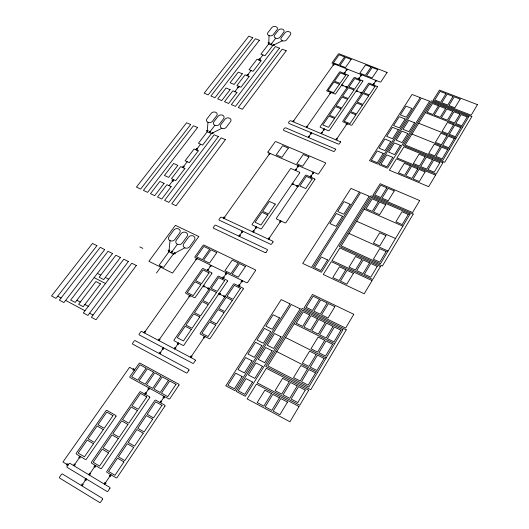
<?xml version="1.0" encoding="UTF-8"?>
<svg xmlns="http://www.w3.org/2000/svg" width="529" height="529" viewBox="0 0 529 529"><rect width="100%" height="100%" fill="white"/><g stroke="black" fill="none" stroke-linecap="round" stroke-linejoin="round"><path stroke-width="0.79" d="M373.269 84.7L373.276 83.642L374.406 84.078L373.269 84.7L376.086 80.501L376.099 81.559L374.968 81.122L376.099 80.507M358.649 79L358.662 77.948L359.78 78.385L358.649 79L361.492 74.84M347.07 69.246L347.044 70.278L345.94 69.854L347.07 69.246L344.194 73.366L344.214 72.321L345.318 72.751L344.194 73.366M347.11 123.581L347.084 124.705L345.94 124.236L347.11 123.581L336.239 139.709L336.279 138.572L337.436 139.048L336.246 139.716M333.885 64.128L333.852 65.16L332.761 64.73L333.885 64.128L293.013 121.71L293.079 120.592L294.197 121.062L293.013 121.71M330.751 92.615L330.711 93.686L329.6 93.236L330.751 92.615L306.509 127.33L306.562 126.206L307.693 126.676L306.509 127.33M324.35 129.01L324.31 130.141L323.173 129.671L324.35 129.01L321.288 133.487L321.328 132.349L322.472 132.825L321.288 133.487M268.725 43.94L269.545 42.796L267.998 42.816L268.725 43.94L272.746 45.507L274.472 45.335L273.652 44.396L264.936 55.763L260.896 54.17L268.725 43.94L269.056 35.608A3.068 2.228 -4.1 0 1 267.932 32.593L271.747 27.653A3.062 2.215 -3.9 0 1 275.92 26.695A3.062 2.215 -3.9 0 1 277.057 29.684L273.248 34.643A3.068 2.228 -4.1 0 1 269.063 35.608M313.637 172.236L313.585 173.433L312.414 172.923L313.637 172.236L310.444 176.97L310.497 175.767L311.674 176.276L310.444 176.97M311.469 132.832L311.422 133.963L310.285 133.487L311.469 132.832L308.361 137.322L308.414 136.178L309.558 136.661L308.361 137.322M295.288 170.378L295.354 169.181L296.511 169.683L295.288 170.378L298.495 165.683M280.839 220.93L280.76 222.213L279.57 221.664L280.839 220.93L268.514 239.214L268.613 237.911L269.816 238.473L268.52 239.22M269.896 153.304L269.81 154.468L268.679 153.979L269.896 153.304L223.727 218.305L223.86 217.042L225.017 217.578L223.727 218.305M270.736 44.72L270.835 43.451L272.177 43.973L270.736 44.72L275.728 38.187A3.081 2.242 -3.7 0 0 279.927 37.222L283.716 32.236A3.068 2.228 -3.6 0 0 282.565 29.234A3.068 2.228 -3.6 0 0 278.386 30.193L274.584 35.159A3.081 2.242 -3.7 0 0 275.728 38.187M256.486 226.908L256.386 228.197L255.203 227.649L256.486 226.908L253.014 231.973L253.12 230.684L254.304 231.239L253.014 231.973M207.223 131.747L208.142 130.458L206.515 130.465L207.223 131.747L211.388 133.559L213.22 133.381L212.4 132.303L202.627 145.118L198.441 143.273L207.223 131.747L207.99 122.311A3.253 2.513 -7.8 0 1 206.951 118.886L211.23 113.325A3.24 2.5 -7.5 0 1 215.673 112.28A3.24 2.5 -7.5 0 1 216.725 115.672L212.46 121.253A3.253 2.513 -7.8 0 1 207.99 122.311M242.355 280.608L242.236 281.99L241.019 281.395L242.355 280.608L238.711 286.024L238.83 284.642L240.047 285.237L238.711 286.024M242.659 231.14L242.547 232.429L241.369 231.881L242.659 231.14L239.134 236.225L239.253 234.929L240.431 235.484L239.134 236.225M259.045 60.041L259.157 58.739L260.506 59.274L259.045 60.041L262.92 54.963M247.103 75.687L247.228 74.358L248.584 74.906L247.103 75.687L251.057 70.502M226.624 272.931L226.491 274.293L225.288 273.705L226.624 272.931L222.954 278.287L223.086 276.918L224.289 277.507L222.954 278.287M168.916 251.751L169.948 250.243L168.189 250.23L168.916 251.751L173.36 253.933L175.344 253.741L174.491 252.472L163.547 267.462L159.084 265.234L168.916 251.751L170.027 240.655A3.531 2.943 -12.8 0 1 169.016 236.615L173.79 230.128A3.518 2.923 -12.2 0 1 178.617 228.951A3.518 2.923 -12.2 0 1 179.648 232.945L174.887 239.465A3.531 2.943 -12.8 0 1 170.034 240.655M238.943 86.372L238.804 87.728L237.442 87.166L238.943 86.372L234.896 91.669M211.091 265.346L210.945 266.695L209.755 266.113L211.091 265.346L207.388 270.643L207.54 269.294L208.724 269.876L207.388 270.643M204.829 336.418L204.67 337.899L203.427 337.251L204.829 336.418L190.678 357.432L190.857 355.924L192.106 356.586L190.685 357.439M190.063 295.48L189.898 296.875L188.701 296.273L190.063 295.48L158.674 340.478L158.865 339.003L160.082 339.644L158.667 340.478M209.305 132.653L209.477 131.212L210.866 131.814L209.305 132.653L214.9 125.287A3.267 2.533 -7.4 0 0 219.383 124.229L223.628 118.615A3.253 2.513 -7.1 0 0 222.557 115.21A3.253 2.513 -7.1 0 0 218.1 116.261L213.842 121.849A3.267 2.533 -7.4 0 0 214.9 125.287M178.557 343.076L178.372 344.564L177.149 343.916L178.557 343.076L174.57 348.895L174.755 347.408L175.985 348.056L174.57 348.895M164.42 396.472L164.215 398.053L162.952 397.358L164.42 396.472L160.247 402.668L160.452 401.075L161.715 401.776L160.247 402.668M196.186 149.919L196.371 148.444L197.767 149.066L196.186 149.919L200.531 144.199M163.593 347.824L163.395 349.319L162.172 348.664L163.593 347.824L159.546 353.67L159.745 352.175L160.968 352.83L159.546 353.67M171.138 252.842L171.363 251.149L172.844 251.877L171.138 252.842L177.394 244.239A3.544 2.962 -12.3 0 0 182.267 243.042L187.015 236.489A3.524 2.943 -11.7 0 0 185.957 232.476A3.524 2.943 -11.7 0 0 181.116 233.653L176.355 240.179A3.544 2.962 -12.3 0 0 177.4 244.239M182.769 167.581L182.968 166.073L184.376 166.708L182.769 167.581L187.213 161.729M149.257 388.107L149.046 389.675L147.803 388.987L149.257 388.107L145.065 394.237L145.283 392.663L146.533 393.358L145.065 394.237M173.591 179.662L173.38 181.202L171.965 180.548L173.591 179.662L169.042 185.653M144.172 332.801L144.384 331.339L145.587 331.974L144.172 332.801L196.914 258.423M110.878 474.698L110.614 476.424L109.331 475.657L110.878 474.698L104.491 484.194L104.755 482.448L106.045 483.222L104.484 484.194M95.471 465.5L95.194 467.206L93.924 466.452L95.471 465.5L89.044 474.89L89.322 473.164L90.598 473.931L89.037 474.89M86.287 478.937L85.996 480.669L84.719 479.896L86.287 478.937L81.651 485.708L81.942 483.956L83.218 484.736L81.651 485.708M80.256 456.421L79.972 458.114L78.715 457.36L80.256 456.421L73.795 465.705L74.086 463.999L75.343 464.753L73.795 465.705M266.027 252.34L267.423 250.263A0.701 0.595 -4.2 0 0 267.165 249.463L215.72 225.222A0.681 0.569 -8.8 0 0 214.787 225.447L213.359 227.45A0.681 0.569 -8.9 0 0 213.571 228.237L265.069 252.591A0.701 0.595 -4.3 0 0 266.021 252.353M156.439 273.043L161.312 266.345M173.36 253.933L184.806 247.843A3.551 2.982 -11.7 0 0 189.693 246.64L194.421 240.06A3.538 2.956 -11.1 0 0 193.343 236.02A3.538 2.956 -11.1 0 0 188.489 237.204L183.748 243.763A3.551 2.982 -11.7 0 0 184.813 247.843M211.388 133.559L221.843 128.282A3.273 2.546 -7 0 0 226.339 127.218L230.571 121.584A3.26 2.526 -6.7 0 0 229.48 118.159A3.26 2.526 -6.7 0 0 225.01 119.21L220.772 124.824A3.273 2.546 -7 0 0 221.849 128.282M272.746 45.507L282.433 40.779A3.088 2.255 -3.4 0 0 286.639 39.807L290.421 34.802A3.081 2.235 -3.2 0 0 289.244 31.786A3.081 2.235 -3.2 0 0 285.058 32.752L281.269 37.738A3.088 2.255 -3.4 0 0 282.433 40.779M341.674 85.103L343.076 85.123L342.494 85.963L341.674 85.103L347.255 87.305L346.429 86.445L345.847 87.285L347.255 87.305M356.262 90.862L357.677 90.882L357.101 91.729L356.262 90.862L361.909 93.091L361.069 92.218L360.487 93.071L361.909 93.091M292.167 183.814L293.668 183.847L293.013 184.806L292.167 183.814L298.025 186.393L297.179 185.395L296.524 186.353L298.025 186.393M203.202 285.891L204.776 285.951L204.029 287.035L203.202 285.891L209.213 288.887L208.38 287.743L207.632 288.834L209.213 288.887M224.997 296.749L223.403 296.69L224.151 295.592L224.997 296.749L218.9 293.727M68.01 465.044L66.29 464.951L67.223 463.622L68.01 465.044L62.951 461.996L129.565 367.298L134.511 370.002M425.362 112.637L462.525 127.231M418.71 123.27L456.044 138.115M411.959 134.049L449.471 149.152M364.183 209.193L402.867 226.154M356.639 221.234L395.507 238.5M348.981 233.454L388.028 251.044M139.801 246.878L142.823 248.379M294.223 323.708L334.619 343.711M285.574 337.542L326.162 357.935M276.779 351.606L317.559 372.383M97.376 273.381L100.768 275.126M105.304 277.467L108.716 279.219M94.136 277.626L105.489 283.498M76.877 300.254L80.296 302.072M84.865 304.499L88.303 306.324M57.707 296.187L61.086 297.992M65.596 300.399L84.977 310.741M89.58 313.201L93.044 315.053M361.505 74.84L361.492 75.892L360.375 75.455L361.505 74.84M387.102 72.453L380.9 81.836L380.219 82.081L331.921 63.037L338.315 53.991L338.983 53.753L387.102 72.453M377.587 86.67L351.97 125.056L351.124 125.228L342.891 121.822L342.805 121.26L368.534 83.284L369.321 83.159L377.587 86.67M298.501 165.683L298.442 166.873L297.285 166.37L298.501 165.683M362.954 80.97L329.243 130.518L328.443 130.709L320.217 127.264L320.138 126.702L353.967 77.657L354.78 77.499L362.954 80.97M348.426 75.303L335.379 94.122L326.618 90.876L339.605 71.957L340.345 71.865L348.426 75.303M340.643 141.858L339.32 143.954L338.514 144.146L288.9 123.416C287.882 122.622 289.614 120.467 290.778 120.777L340.643 141.858M335.75 149.165L334.381 151.32L333.607 151.473L283.855 130.504C282.83 129.698 284.576 127.535 285.753 127.839L335.75 149.165M196.92 258.43L196.768 259.759L195.591 259.184L196.92 258.43M267.879 152.054L268.203 152.57L317.744 174.008A0.668 0.536 -0.4 0 0 318.643 173.79L325.58 163.441A0.661 0.529 0 0 0 325.302 162.727L275.86 141.613L275.12 141.825L267.879 152.054M413.235 214.073L382.374 266.021L339.307 246.342L371.008 195.816L413.235 214.073M299.03 406.51L289.958 421.778L247.175 398.919L256.453 384.094L299.03 406.51M308.691 390.25L299.778 405.247L257.22 382.864L266.332 368.303L308.691 390.25M353.802 314.312L345.635 328.053L304.149 307.845L312.507 294.481L353.802 314.312M471.868 116.559L444.71 162.297L403.343 145.409L431.294 100.834L471.868 116.559M346.27 329.851L310.768 389.708L265.783 366.425L302.171 308.347L346.27 329.851M439.883 162.667L434.23 172.156L428.054 169.604L433.734 160.155L439.883 162.667M447.693 149.588L442.132 158.912L435.989 156.405L441.576 147.122L447.693 149.588M454.279 138.545L448.797 147.736L442.687 145.277L448.195 136.118L454.279 138.545M460.779 127.654L455.37 136.72L449.286 134.3L454.715 125.274L460.779 127.654M467.18 116.929L461.85 125.856L455.793 123.482L461.149 114.581L467.18 116.929M410.114 213.987L380.437 263.773L341.205 245.866L371.616 197.33L410.114 213.987M305.259 390.091L297.827 402.569L291.102 399.038L298.561 386.62L305.259 390.091M315.502 372.919L308.209 385.152L301.517 381.7L308.837 369.52L315.502 372.919M324.118 358.457L316.944 370.492L310.292 367.106L317.493 355.124L324.118 358.457M332.596 344.234L325.54 356.07L318.914 352.75L326.003 340.96L332.596 344.234M340.941 330.235L333.997 341.886L327.405 338.626L334.374 327.028L340.941 330.235M468.919 116.506L442.799 160.353L405.115 144.979L431.929 102.157L468.919 116.506M342.944 329.726L308.817 387.083L267.839 365.896L302.74 310.093L342.944 329.726M372.079 280.575L364.223 293.774L323.265 274.498L331.313 261.65L372.079 280.575M380.45 266.504L372.727 279.484L331.981 260.585L339.896 247.956L380.45 266.504M419.689 200.564L412.574 212.526L372.846 195.366L380.153 183.708L419.689 200.564M435.565 175.092L428.682 186.677L389.344 170.166L396.419 158.872L435.565 175.092M442.918 162.74L436.141 174.134L397.001 157.94L403.964 146.817L442.918 162.74M477.462 104.643L471.18 115.203L433.013 100.424L439.467 90.115L477.462 104.643M377.237 266.398L370.789 277.196L364.355 274.214L370.829 263.462L377.237 266.398M386.124 251.52L379.796 262.119L373.395 259.203L379.749 248.643L386.124 251.52M408.256 214.45L402.212 224.58L395.904 221.816L401.974 211.732L408.256 214.45M369.553 262.88L363.073 273.619L356.678 270.656L363.178 259.964L369.553 262.88M386.005 235.59L379.743 245.978L373.408 243.128L379.696 232.786L386.005 235.59M425.098 171.945L419.318 181.54L413.149 178.947L418.948 169.392L425.098 171.945M432.504 159.652L426.817 169.095L420.674 166.549L426.387 157.146L432.504 159.652M440.353 146.626L434.765 155.91L428.655 153.417L434.269 144.172L440.353 146.626M446.979 135.636L441.464 144.781L435.387 142.341L440.921 133.222L446.979 135.636M453.505 124.798L448.07 133.817L442.019 131.417L447.481 122.43L453.505 124.798M459.946 114.119L454.583 123.006L448.566 120.645L453.942 111.784L459.946 114.119M287.498 402.086L279.894 414.723L273.176 411.132L280.806 398.562L287.498 402.086M297.225 385.925L289.76 398.33L283.075 394.819L290.566 382.474L297.225 385.925M307.508 368.845L300.188 381.012L293.535 377.58L300.889 365.466L307.508 368.845M316.17 354.456L308.962 366.432L302.35 363.059L309.577 351.144L316.17 354.456M324.687 340.312L317.598 352.083L311.012 348.783L318.127 337.059L324.687 340.312M333.065 326.386L326.089 337.971L319.536 334.731L326.538 323.199L333.065 326.386M279.471 397.854L271.833 410.418L265.155 406.854L272.819 394.35L279.471 397.854M289.244 381.779L281.739 394.118L275.1 390.633L282.625 378.347L289.244 381.779M325.236 322.564L318.233 334.09L311.72 330.863L318.749 319.39L325.236 322.564M334.89 306.681L328.013 317.995L321.539 314.841L328.443 303.58L334.89 306.681M353.432 273.301L346.812 284.166L340.418 281.163L347.064 270.339L353.432 273.301M361.909 259.382L355.402 270.068L349.041 267.119L355.574 256.479L361.909 259.382M417.725 168.883L411.912 178.432L405.776 175.859L411.608 166.351L417.725 168.883M425.171 156.65L419.451 166.046L413.341 163.521L419.08 154.157L425.171 156.65M452.745 111.321L447.362 120.176L441.371 117.822L446.78 109.007L452.745 111.321M460.184 99.102L454.887 107.81L448.923 105.509L454.246 96.833L460.184 99.102M345.794 269.75L339.142 280.562L332.787 277.573L339.459 266.808L345.794 269.75M385.78 204.71L379.643 214.695L373.441 211.977L379.604 202.038L385.78 204.71M394.244 190.943L388.213 200.756L382.044 198.091L388.101 188.324L394.244 190.943M410.385 165.841L404.553 175.344L398.443 172.785L404.301 163.322L410.385 165.841M445.59 108.544L440.174 117.352L434.216 115.018L439.652 106.236L445.59 108.544M453.062 96.377L447.739 105.046L441.808 102.752L447.157 94.116L453.062 96.377M271.496 393.649L263.826 406.146L257.187 402.602L264.884 390.164L271.496 393.649M317.46 318.756L310.424 330.222L303.95 327.021L311.012 315.608L317.46 318.756M327.153 302.958L320.25 314.213L313.809 311.085L320.739 299.877L327.153 302.958M378.367 201.503L372.204 211.435L366.035 208.737L372.224 198.838L378.367 201.503M386.871 187.802L380.814 197.562L374.684 194.917L380.768 185.196L386.871 187.802M438.468 105.78L433.026 114.548L427.101 112.227L432.563 103.486L438.468 105.78M445.98 93.666L440.624 102.295L434.732 100.014L440.108 91.418L445.98 93.666M309.723 314.98L302.661 326.386L296.227 323.199L303.315 311.846L309.723 314.98M319.463 299.262L312.527 310.457L306.126 307.342L313.089 296.194L319.463 299.262M369.169 196.272L321.427 272.237L312.659 268.11L360.646 192.582L369.169 196.272M252.538 382.031L244.801 394.336L238.268 390.858L246.031 378.605L252.538 382.031M262.437 366.28L254.833 378.367L248.339 374.962L255.963 362.927L262.437 366.28M272.157 350.806L264.692 362.682L258.225 359.343L265.717 347.52L272.157 350.806M280.985 336.768L273.638 348.452L267.205 345.173L274.571 333.541L280.985 336.768M429.574 101.244L387.519 168.202L379.088 164.671L421.375 98.063L429.574 101.244M300.194 308.85L245.33 396.274L236.185 391.394L291.3 304.506L300.194 308.85M327.557 259.904L320.845 270.57L314.583 267.628L321.321 257.008L327.557 259.904M392.809 157.377L386.904 166.754L380.887 164.235L386.805 154.891L392.809 157.377M400.367 145.349L394.561 154.587L388.57 152.107L394.403 142.909L400.367 145.349M407.819 133.513L402.1 142.605L396.135 140.172L401.881 131.119L407.819 133.513M414.591 122.741L408.957 131.708L403.019 129.321L408.679 120.387L414.591 122.741M420.205 97.614L377.885 164.169L369.513 160.657L412.065 94.453L420.205 97.614M290.037 303.891L234.883 390.7L225.817 385.859L281.216 299.586L290.037 303.891M342.481 216.229L336.047 226.326L329.924 223.569L336.378 213.511L342.481 216.229M350.099 204.28L343.757 214.225L337.661 211.514L344.022 201.609L350.099 204.28M383.221 153.403L377.283 162.727L371.305 160.221L377.263 150.937L383.221 153.403M390.832 141.455L384.986 150.633L379.042 148.173L384.907 139.028L390.832 141.455M398.324 129.684L392.571 138.724L386.653 136.31L392.432 127.31L398.324 129.684M405.141 118.985L399.468 127.892L393.576 125.518L399.269 116.645L405.141 118.985M411.866 108.432L406.272 117.213L400.4 114.886L406.021 106.131L411.866 108.432M359.436 192.053L311.409 267.522L302.707 263.435L350.972 188.39L359.436 192.053M242.143 376.555L234.367 388.775L227.893 385.324L235.689 373.157L242.143 376.555M252.095 360.917L244.458 372.925L238.01 369.54L245.674 357.591L252.095 360.917M261.868 345.556L254.363 357.353L247.949 354.04L255.481 342.296L261.868 345.556M270.742 331.617L263.356 343.215L256.975 339.968L264.381 328.416L270.742 331.617M279.471 317.896L272.204 329.316L265.849 326.122L273.143 314.755L279.471 317.896M102.514 499.383L100.669 502.14A0.84 0.76 -44.9 0 1 99.545 502.444L59.757 478.117A0.827 0.727 -41.8 0 1 59.598 477.059L61.476 474.381A0.827 0.727 -41.4 0 1 62.574 474.09L102.322 498.292A0.833 0.76 -44.4 0 1 102.514 499.383M109.86 488.393L108.042 491.117A0.827 0.754 -43 0 1 106.924 491.421L67.243 467.418A0.82 0.727 -40.2 0 1 67.077 466.373L68.935 463.721A0.813 0.721 -39.8 0 1 70.026 463.43L109.668 487.315A0.827 0.754 -42.5 0 1 109.86 488.393M164.896 406.1L117.154 477.495A0.82 0.747 -40.4 0 1 116.049 477.78L107.037 472.397A0.813 0.741 -39.8 0 1 106.845 471.346L154.785 400.486A0.767 0.701 -25.3 0 1 155.837 400.215L164.678 405.128A0.774 0.708 -24.9 0 1 164.896 406.1M178.934 385.119L169.888 398.641A0.767 0.701 -23.3 0 1 168.844 398.912L130.088 377.541A0.76 0.674 -25.2 0 1 129.896 376.602L139.094 363.463A0.754 0.668 -23 0 1 140.119 363.198L178.709 384.166A0.76 0.688 -20.6 0 1 178.934 385.119M188.893 370.221L187.292 372.614A0.754 0.681 -18.2 0 1 186.261 372.885L132.786 344.167A0.741 0.648 -21.9 0 1 132.594 343.268L134.24 340.96A0.741 0.648 -21.6 0 1 135.252 340.702L188.668 369.282A0.754 0.681 -17.8 0 1 188.893 370.221M195.28 360.672L193.693 363.039A0.747 0.674 -16.5 0 1 192.668 363.311L139.339 334.956A0.734 0.641 -20.6 0 1 139.147 334.063L140.774 331.782A0.734 0.641 -20.2 0 1 141.772 331.524L195.049 359.746A0.747 0.674 -16.1 0 1 195.28 360.672M243.234 288.973L210.165 338.415A0.734 0.655 -12.7 0 1 209.16 338.672L200.484 334.176A0.734 0.655 -13.7 0 1 200.253 333.277L233.474 284.179A0.714 0.615 -8 0 1 234.446 283.934L242.983 288.126A0.714 0.622 -7.1 0 1 243.234 288.973M255.507 270.623L247.598 282.453A0.714 0.615 -6.5 0 1 246.62 282.691L195.161 257.57A0.694 0.589 -11.3 0 1 194.95 256.757L203.057 245.35A0.694 0.582 -10.2 0 1 204.009 245.119L255.256 269.797A0.708 0.608 -5.5 0 1 255.507 270.623M355.911 114.813L349.993 123.634L344.253 121.286L350.191 112.505L355.911 114.813M362.345 105.231L356.5 113.94L350.78 111.632L356.645 102.957L362.345 105.231M368.72 95.782L362.947 104.378L357.247 102.104L363.039 93.54L368.72 95.782M374.988 86.439L369.288 94.922L363.615 92.687L369.335 84.23L374.988 86.439M123.945 461.923L114.972 475.293L108.538 471.458L117.531 458.154L123.945 461.923M133.658 447.435L124.831 460.6L118.417 456.831L127.271 443.732L133.658 447.435M143.247 433.191L134.558 446.145L128.17 442.449L136.879 429.548L143.247 433.191M152.689 419.16L144.133 431.922L137.765 428.285L146.348 415.589L152.689 419.16M161.967 405.333L153.536 417.897L147.201 414.326L155.645 401.822L161.967 405.333M176.005 384.358L167.772 396.624L161.471 393.153L169.723 380.94L176.005 384.358M215.759 325.084L208.069 336.55L201.873 333.343L209.583 321.93L215.759 325.084M224.098 312.652L216.52 323.946L210.35 320.799L217.948 309.551L224.098 312.652M232.337 300.412L224.871 311.541L218.728 308.447L226.214 297.358L232.337 300.412M240.437 288.331L233.077 299.302L226.961 296.26L234.34 285.329L240.437 288.331M272.977 241.971L271.595 244.028A0.694 0.589 -3.8 0 1 270.643 244.272L219.29 220.216A0.681 0.562 -8.3 0 1 219.066 219.442L220.487 217.452A0.681 0.562 -8.1 0 1 221.42 217.227L272.719 241.178A0.694 0.589 -3.7 0 1 272.977 241.971M314.828 179.496L285.944 222.616A0.688 0.575 -2.5 0 1 285.005 222.841L276.667 219.026A0.681 0.569 -3.3 0 1 276.409 218.252L305.438 175.41A0.668 0.536 -1.2 0 1 306.344 175.185L314.557 178.762A0.668 0.542 -0.6 0 1 314.828 179.496M312.176 178.954L305.736 188.542L299.85 185.95L306.311 176.402L312.176 178.954M377.766 69.63L372.151 77.922L366.544 75.746L372.178 67.487L377.766 69.63M168.467 380.258L160.214 392.465L153.952 389.013L162.231 376.866L168.467 380.258M245.449 266.477L238.222 277.156L232.171 274.207L239.419 263.574L245.449 266.477M149.687 397.663L101.654 468.251A0.813 0.734 -39.4 0 1 100.563 468.542L91.662 463.225A0.813 0.727 -38.9 0 1 91.484 462.187L139.702 392.115A0.767 0.688 -26 0 1 140.747 391.85L149.482 396.697A0.767 0.694 -25.6 0 1 149.687 397.663M220.5 293.774L219.753 294.871L218.907 293.721L220.5 293.774M308.982 156.948L302.621 166.251L296.835 163.752L303.216 154.481L308.982 156.948M191.293 329.415L183.437 340.921L177.301 337.7L185.183 326.248L191.293 329.415M199.817 316.944L192.073 328.278L185.963 325.11L193.726 313.829L199.817 316.944M208.221 304.644L200.59 315.82L194.5 312.705L202.151 301.583L208.221 304.644M216.5 292.524L208.981 303.534L202.911 300.479L210.456 289.515L216.5 292.524M224.666 280.575L217.247 291.433L211.21 288.424L218.642 277.613L224.666 280.575M371.06 67.057L365.427 75.316L359.839 73.147L365.499 64.928L371.06 67.057M108.557 452.884L99.538 466.102L93.183 462.313L102.223 449.161L108.557 452.884M118.331 438.561L109.45 451.574L103.122 447.851L112.022 434.898L118.331 438.561M127.952 424.456L119.21 437.265L112.902 433.615L121.67 420.859L127.952 424.456M137.434 410.564L128.825 423.18L122.536 419.596L131.166 407.039L137.434 410.564M146.764 396.889L138.287 409.314L132.025 405.789L140.522 393.424L146.764 396.889M160.981 376.185L152.702 388.326L146.473 384.894L154.779 372.813L160.981 376.185M238.222 262.992L230.968 273.625L224.951 270.689L232.224 260.103L238.222 262.992M299.652 172.89L261.617 228.627A0.688 0.575 -4.7 0 1 260.678 228.859L252.393 225.017A0.688 0.569 -5.4 0 1 252.154 224.236L290.375 168.85A0.661 0.536 -2.4 0 1 291.274 168.632L299.388 172.163A0.668 0.536 -1.8 0 1 299.652 172.89M227.45 281.223L183.92 345.113A0.741 0.661 -16.6 0 1 182.908 345.371L174.306 340.841A0.734 0.655 -17.3 0 1 174.087 339.942L217.816 276.488A0.708 0.608 -9.5 0 1 218.781 276.244L227.212 280.39A0.708 0.615 -8.7 0 1 227.45 281.223M267.826 214.986L260.969 225.004L255.064 222.273L261.941 212.294L267.826 214.986M275.265 204.108L268.507 213.994L262.622 211.302L269.406 201.463L275.265 204.108M334.553 118.456L328.502 127.304L322.809 124.95L328.879 116.135L334.553 118.456M341.126 108.848L335.155 117.577L329.481 115.262L335.472 106.56L341.126 108.848M347.619 99.353L341.721 107.976L336.067 105.694L341.985 97.105L347.619 99.353M354.027 89.983L348.208 98.5L342.574 96.252L348.413 87.768L354.027 89.983M360.355 80.725L354.609 89.137L348.995 86.921L354.767 78.543L360.355 80.725M153.542 372.138L145.237 384.213L139.048 380.807L147.379 368.786L153.542 372.138M115.937 416.422L86.372 459.139A0.813 0.727 -38.6 0 1 85.288 459.423L76.5 454.18A0.807 0.721 -38.2 0 1 76.335 453.148L105.998 410.749A0.78 0.694 -31.1 0 1 107.056 410.478L115.745 415.437A0.78 0.701 -31.1 0 1 115.937 416.422M200.828 284.714L193.25 295.605L187.259 292.583L194.857 281.739L200.828 284.714M209.048 272.891L201.582 283.63L195.611 280.661L203.103 269.969L209.048 272.891M93.501 443.738L84.435 456.805L78.16 453.069L87.252 440.062L93.501 443.738M103.327 429.574L94.4 442.442L88.151 438.772L97.098 425.964L103.327 429.574M113.008 415.629L104.213 428.298L97.991 424.694L106.798 412.084L113.008 415.629M146.149 368.118L137.818 380.126L131.668 376.741L140.02 364.785L146.149 368.118M211.805 273.533L195.274 297.364A0.714 0.622 -12.7 0 1 194.288 297.609L185.897 293.377A0.714 0.615 -13.4 0 1 185.679 292.53L202.29 268.858A0.701 0.602 -10.9 0 1 203.255 268.62L211.58 272.706A0.708 0.608 -10.2 0 1 211.805 273.533M339.466 84.23L333.587 92.668L328.02 90.446L333.911 82.041L339.466 84.23M345.847 75.065L340.048 83.39L334.5 81.201L340.319 72.903L345.847 75.065M288.338 148.12L281.911 157.298L276.217 154.838L282.665 145.693L288.338 148.12M351.144 59.42L345.437 67.567L339.935 65.437L345.662 57.317L351.144 59.42M216.784 252.657L209.458 263.131L203.546 260.248L210.892 249.82L216.784 252.657M209.715 249.252L202.369 259.673L196.49 256.81L203.863 246.428L209.715 249.252M344.571 56.901L338.838 65.014L333.369 62.891L339.115 54.804L344.571 56.901M133.718 368.779L132.872 369.963L134.511 370.049L133.718 368.779M198.792 236.536L172.553 273.09L148.907 261.286L175.403 225.334L198.792 236.536M136.323 265.505L96.02 319.761L91.385 317.281L131.754 263.204L136.323 265.505M225.387 139.643L176.084 205.761L171.773 203.731L221.168 137.811L225.387 139.643M218.365 136.594L168.91 202.382L164.625 200.365L214.179 134.769L218.365 136.594M128.335 261.485L87.913 315.423L83.304 312.956L123.799 259.197L128.335 261.485M286.249 50.771L242.421 109.258L238.262 107.513L282.182 49.184L286.249 50.771M100.457 283.875L83.205 306.688L78.636 304.254L95.914 281.514L100.457 283.875M120.387 257.504L103.691 279.596L99.154 277.249L115.877 255.236L120.387 257.504M279.484 48.132L235.498 106.349L231.365 104.616L275.437 46.559L279.484 48.132M171.165 186.638L161.781 199.023L157.516 197.019L166.919 184.674L171.165 186.638M184.879 168.539L175.707 180.64L171.475 178.69L180.66 166.622L184.879 168.539M198.282 150.851L189.322 162.681L185.11 160.783L194.09 148.986L198.282 150.851M236.946 92.515L228.614 103.459L224.501 101.733L232.853 90.823L236.946 92.515M249.139 76.513L240.986 87.219L236.899 85.533L245.066 74.86L249.139 76.513M261.068 60.842L253.093 71.322L249.027 69.683L257.021 59.235L261.068 60.842M164.102 183.365L154.686 195.684L150.454 193.693L159.884 181.407L164.102 183.365M177.843 165.372L168.645 177.413L164.433 175.476L173.651 163.468L177.843 165.372M112.512 253.536L75.211 302.443L70.668 300.029L108.028 251.282L112.512 253.536M230.128 89.692L221.77 100.583L217.683 98.87L226.055 88.006L230.128 89.692M242.348 73.782L234.168 84.435L230.102 82.762L238.295 72.136L242.348 73.782M197.555 127.535L147.637 192.364L143.432 190.387L193.429 125.743L197.555 127.535M104.689 249.576L63.916 302.588L59.4 300.168L100.239 247.334L104.689 249.576M259.389 40.297L214.959 97.726L210.892 96.02L255.408 38.749L259.389 40.297M190.691 124.553L140.628 189.065L136.442 187.094L186.592 122.768L190.691 124.553M96.913 245.661L56.021 298.363L51.538 295.962L92.489 243.433L96.913 245.661M252.763 37.718L208.195 94.883L204.148 93.183L248.802 36.17L252.763 37.718"/></g></svg>
